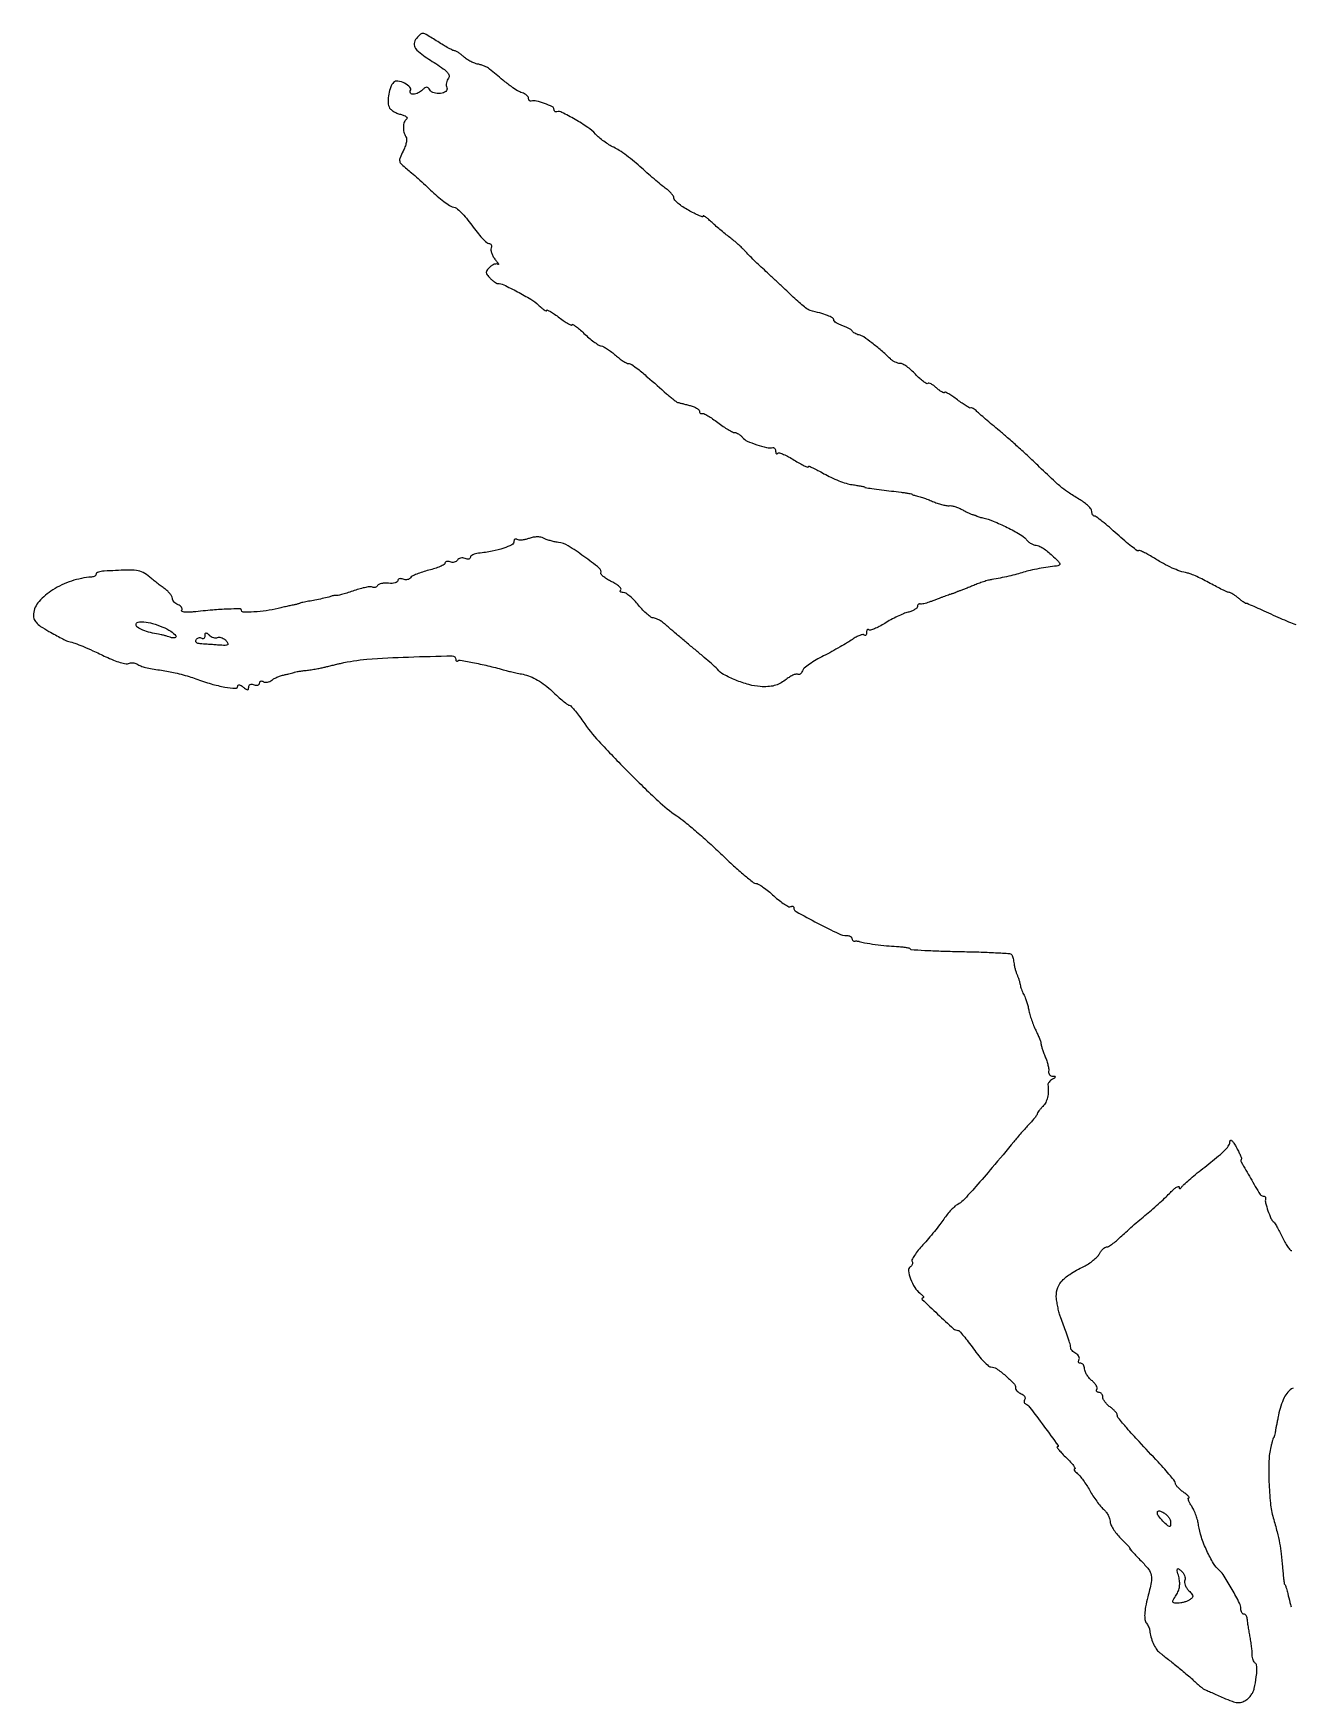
# Model space of a CAD drawing. Extents: x 1 to 693, y 1 to 652.
# Drawn here: x 0.8 to 346.7, y 192.7 to 651.8 of the extents above; entities that cross this region are included whole.
import ezdxf

# ---------------------------------------------------------------- set-up
doc = ezdxf.new("R2010")
doc.units = 0

msp = doc.modelspace()

# ---------------------------------------------------------------- linework, layer by layer
for points in [[(348.209056, 489.126018, -0.005606), (346.239219, 489.88125, -0.008112), (343.903991, 490.850856, -0.00593), (341.341975, 492, 0.0023), (338.827525, 493.149809, 0.003545), (336.641383, 494.11875, 0.001184), (334.746025, 494.93745, 0.101692), (334.441661, 495, -0.140561), (334.193895, 495.071057, -0.011647), (333.628464, 495.443029, -0.01484), (332.966641, 495.930507, -0.010893), (332.261431, 496.508184, 0.018832), (331.532675, 497.086065, 0.022119), (330.799585, 497.575372, 0.021723), (330.152516, 497.929606, 0.112499), (329.758432, 498.023287, -0.103807), (329.282507, 498.127817, -0.00607), (327.929071, 498.757097, -0.00898), (326.328781, 499.560584, -0.006478), (324.572173, 500.51165, 0.010176), (322.737493, 501.48751, 0.010799), (320.900324, 502.367928, 0.010458), (319.289016, 503.057508, 0.047817), (318.313741, 503.346315, -0.032439), (316.250539, 503.888981, -0.025636), (314.101161, 504.730849, -0.021397), (311.700838, 505.942174, -0.011676), (308.85986, 507.620136, 0.011971), (307.435887, 508.460042, 0.01889), (306.172192, 509.103856, 0.013545), (305.130266, 509.552174, 0.299677), (304.822038, 509.488705, -0.371851), (304.511525, 509.465877, -0.005474), (302.936661, 510.662048, -0.0118), (301.085078, 512.172023, -0.007144), (298.962179, 514.041509, 0.006334), (296.814736, 515.938794, 0.00943), (294.884202, 517.538965, 0.005066), (293.227788, 518.832792, 0.16334), (292.75, 518.995997, -0.166886), (292.463859, 519.095949, -0.094491), (292.220312, 519.376114, -0.075568), (292.055654, 519.792813, -0.056427), (292, 520.284392, 0.163382), (291.792147, 520.903509, 0.036353), (291.045312, 521.754199, 0.034085), (289.994187, 522.656759, 0.027196), (288.75, 523.484375, -0.011701), (285.848835, 525.28713, -0.026403), (283.76183, 526.815818, -0.017939), (281.415498, 528.877291, -0.003034), (277.102148, 533, 0.00523), (274.571341, 535.397765, 0.003618), (271.660567, 538.059375, 0.003649), (268.825939, 540.576695, 0.007477), (266.560632, 542.5, -0.002244), (264.604723, 544.125701, -0.002544), (262.743972, 545.702679, -0.002315), (261.17592, 547.057992, -0.014068), (260.38771, 547.785714, 0.024901), (259.854019, 548.257454, 0.036936), (259.339216, 548.609821, 0.041182), (258.905647, 548.816098, 0.249101), (258.666764, 548.785714, -0.285761), (258.379976, 548.769036, -0.011169), (257.422727, 549.318304, -0.016886), (256.279555, 550.06244, -0.010775), (255, 551, 0.012752), (253.730127, 551.92277, 0.021738), (252.618604, 552.61875, 0.017898), (251.726012, 553.08363, 0.402149), (251.473938, 553, -0.375067), (251.251958, 552.914565, -0.041816), (250.718773, 553.161578, -0.034731), (250.035268, 553.616119, -0.019821), (249.273836, 554.252182, 0.025103), (248.496287, 554.887891, 0.039102), (247.761986, 555.345208, 0.045762), (247.159661, 555.59096, 0.277115), (246.845946, 555.512613, -0.345177), (246.507797, 555.471615, -0.023943), (245.657292, 556.0435, -0.025957), (244.623475, 556.899782, -0.015793), (243.490006, 558.010431, 0.022163), (242.291898, 559.154879, 0.026254), (241.060524, 560.121814, 0.026531), (239.955054, 560.815099, 0.127455), (239.24148, 561, -0.071671), (238.61801, 561.089831, -0.037806), (237.885087, 561.367188, -0.03667), (237.163262, 561.771567, -0.046533), (236.567934, 562.25, 0.013866), (234.043163, 564.565675, 0.015607), (231.489177, 566.644903, 0.014135), (229.226635, 568.273193, 0.092432), (227.949314, 568.830179, -0.039159), (227.364352, 569.014427, -0.0346), (226.789449, 569.293973, -0.036232), (226.305921, 569.620665, -0.082317), (226.009464, 569.945397, 0.100033), (225.668066, 570.293935, 0.025511), (224.988717, 570.706094, 0.024962), (224.148691, 571.106092, 0.023002), (223.25, 571.432606, -0.031296), (222.388542, 571.761856, -0.042134), (221.660937, 572.170623, -0.048299), (221.150237, 572.594358, -0.197945), (221, 572.95898, 0.276102), (220.665635, 573.51833, 0.029183), (219.228438, 574.18598, 0.027128), (217.170021, 574.873366, 0.01339), (214.491589, 575.532439, -0.107636), (213.904176, 575.801086, -0.009179), (212.588905, 576.825557, -0.011811), (211.056224, 578.126305, -0.008875), (209.430435, 579.626058, 0.001415), (207.593186, 581.372326, 0.00086), (205.411149, 583.427491, 0.000861), (203.239528, 585.458787, 0.001521), (201.438846, 587.127101, -0.003873), (199.846448, 588.616426, -0.00419), (198.318862, 590.09203, -0.003954), (197.029932, 591.378336, -0.020179), (196.34877, 592.127101, 0.027998), (195.716824, 592.800322, 0.008789), (194.698888, 593.736254, 0.00875), (193.523858, 594.742911, 0.00958), (192.34877, 595.677167, -0.007064), (191.094163, 596.664384, -0.004634), (189.675889, 597.835129, -0.004661), (188.315657, 599.001147, -0.008932), (187.25, 599.966122, 0.013413), (186.386035, 600.734485, 0.027345), (185.660937, 601.280459, 0.039205), (185.147549, 601.569214, 0.547854), (185, 601.47497, -0.511865), (184.814926, 601.341553, -0.017158), (183.825, 601.709531, -0.019684), (182.534662, 602.300635, -0.010776), (181, 603.120156, -0.019381), (179.467999, 604.061102, -0.026668), (178.175, 605.029581, -0.025619), (177.22487, 605.910156, -0.19547), (177, 606.463382, 0.133305), (176.858654, 606.984123, 0.039294), (176.381482, 607.668832, 0.036393), (175.700243, 608.38567, 0.032107), (174.894408, 609.029241, -0.018516), (173.787445, 609.865092, -0.004619), (172.043039, 611.313673, -0.004714), (170.076976, 613.009306, -0.004722), (168.144408, 614.74071, 0.013568), (166.142333, 616.471529, 0.012009), (163.967542, 618.165356, 0.01215), (161.934865, 619.596325, 0.03559), (160.447225, 620.444038, -0.026768), (159.13615, 621.160827, -0.018063), (157.719206, 622.109479, -0.018226), (156.411935, 623.129381, -0.034158), (155.447225, 624.059737, 0.059331), (153.332044, 625.903841, 0.019322), (149.815098, 628.108184, 0.013485), (146.205936, 630.0531, 0.1847), (144.75, 630.202144, -0.1195), (144.464339, 630.194888, -0.133505), (144.220313, 630.321285, -0.120617), (144.057012, 630.566575, -0.087041), (144, 630.891592, 0.290165), (143.555895, 631.592423, 0.023111), (141.435101, 632.47647, 0.028688), (139.187258, 633.150611, 0.112809), (137.75, 633.164038, -0.126896), (137.464382, 633.174644, -0.127705), (137.220313, 633.322141, -0.111969), (137.056739, 633.588841, -0.08197), (137, 633.932612, 0.15473), (136.873816, 634.330607, 0.062609), (136.485938, 634.75617, 0.053878), (135.91954, 635.142821, 0.045263), (135.25, 635.426587, -0.058587), (133.950649, 636.018489, -0.02179), (132.27769, 637.13394, -0.013784), (129.942854, 638.943033, -0.003588), (126.292419, 641.980154, 0.05136), (125.68693, 642.393051, 0.026022), (124.852691, 642.789702, 0.025541), (123.940342, 643.113177, 0.034566), (123.086966, 643.304499, -0.053553), (122.186788, 643.542468, -0.027873), (121.125691, 644.017827, -0.027365), (120.079297, 644.633218, -0.037322), (119.215806, 645.304698, 0.016899), (118.447922, 645.953803, 0.020964), (117.689777, 646.502005, 0.019809), (117.027758, 646.902914, 0.1269), (116.651387, 647, -0.116851), (116.213557, 647.103738, -0.006971), (114.999951, 647.734375, -0.01017), (113.567373, 648.542322, -0.007311), (112, 649.5, 0.003438), (108.876193, 651.442062, 0.098762), (107.992211, 651.767205, 0.226274), (107.30053, 651.561189, 0.028151), (106.166612, 650.414902, 0.15577), (105.551656, 649.017742, 0.191713), (105.933127, 647.656634, 0.076687), (107.630301, 646.025245, 0.01222), (111.476172, 643.460659, -0.015646), (113.530473, 642.070344, -0.057737), (114.684075, 641.013597, -0.119669), (115.121232, 640.164878, -0.236824), (114.954508, 639.445185, 0.075119), (114.616375, 638.884619, 0.055743), (114.415191, 638.188754, 0.056021), (114.373345, 637.469891, 0.078316), (114.507364, 636.841407, -0.330517), (114.223555, 635.823928, -0.136493), (112.821616, 635.249224, -0.100157), (110.991805, 635.399451, -0.186017), (109.822452, 636.287279, 0.065514), (109.397373, 636.808214, 0.197139), (108.977339, 636.969321, 0.154805), (108.493445, 636.803462, 0.037021), (107.841641, 636.241641, -0.084706), (106.656993, 635.40235, -0.090514), (105.287965, 635.028107, -0.222941), (104.542519, 635.302245, -0.346234), (104.468991, 635.949827, 0.34259), (104.359828, 636.97055, 0.084475), (102.909876, 638.040192, 0.074702), (101.060758, 638.648687, 0.243176), (99.869231, 638.269231, 0.107947), (99.081509, 637.041185, 0.042962), (98.545911, 635.101433, 0.043007), (98.347284, 633.072235, 0.094788), (98.621076, 631.545077, 0.114265), (99.006272, 630.974664, 0.044571), (99.762133, 630.387773, 0.041149), (100.726939, 629.874539, 0.040204), (101.770203, 629.521539, -0.031437), (102.713116, 629.220789, -0.075757), (103.346024, 628.856023, -0.172331), (103.569004, 628.496722, -0.298874), (103.447845, 628.181292, 0.148569), (102.813514, 627.351354, 0.080429), (102.559568, 626.079711, 0.072346), (102.714519, 624.648534, 0.077053), (103.271124, 623.354078, -0.14666), (103.445739, 622.719813, -0.04323), (103.334833, 621.706385, -0.039332), (103.004373, 620.530807, -0.033507), (102.479382, 619.354078, 0.022446), (101.639787, 617.578719, 0.151828), (101.548189, 616.622559, 0.15225), (102.014906, 615.784306, 0.022609), (103.492947, 614.5, -0.010785), (104.764354, 613.446944, -0.003513), (106.596373, 611.839062, -0.0035), (108.60708, 610.023805, -0.003938), (110.514065, 608.25, 0.014376), (112.338773, 606.622432, 0.0188), (114.101822, 605.248438, 0.016594), (115.626047, 604.225172, 0.140423), (116.412001, 604, -0.177024), (117.153736, 603.728895, -0.021331), (118.456217, 602.53125, -0.023257), (119.926551, 600.914956, -0.017165), (121.404532, 599, 0.01333), (122.859575, 597.084577, 0.018938), (124.2602, 595.46875, 0.015255), (125.484059, 594.23791, 0.191733), (126.08167, 594, -0.129111), (126.458634, 593.901009, -0.148318), (126.714926, 593.632812, -0.125257), (126.80512, 593.227568, -0.079504), (126.713821, 592.75, 0.125374), (126.652741, 592.12951, 0.04764), (126.8666, 591.279688, 0.043381), (127.28774, 590.357639, 0.040592), (127.869831, 589.5, -0.00783), (128.437935, 588.770682, -0.030453), (128.753933, 588.293824, -0.39678), (128.73109, 588.196751, -0.328617), (128.620296, 588.202381, 0.169561), (128.18327, 588.361831, 0.082123), (127.58742, 588.271801, 0.066704), (126.928717, 587.956003, 0.051329), (126.309524, 587.452381, 0.034363), (125.562503, 586.594961, 0.167574), (125.36534, 585.991803, 0.1621), (125.578811, 585.383557, 0.031626), (126.357143, 584.5, 0.019214), (126.977353, 583.925709, 0.023548), (127.600491, 583.440625, 0.022975), (128.151273, 583.088806, 0.131371), (128.483435, 583, -0.11106), (130.187232, 582.616825, -0.011081), (133.947095, 580.732467, -0.014253), (137.62712, 578.648553, -0.052754), (139.75, 577.03751, 0.014612), (140.614075, 576.271428, 0.030319), (141.339063, 575.736677, 0.047549), (141.843393, 575.4742, 0.531989), (142, 575.579734, -0.547656), (142.183563, 575.697059, -0.022089), (143.028125, 575.260006, -0.021298), (144.156749, 574.545634, -0.011179), (145.5, 573.567798, 0.012707), (146.8434, 572.596121, 0.024625), (147.971875, 571.901855, 0.029108), (148.797546, 571.509002, 0.532327), (149, 571.645276, -0.57759), (149.188852, 571.754219, -0.026914), (149.954688, 571.254511, -0.022289), (151.002287, 570.413377, -0.011232), (152.25, 569.265954, 0.015808), (153.601585, 568.045645, 0.01786), (154.975095, 566.964011, 0.017341), (156.199138, 566.132557, 0.086921), (156.963089, 565.819787, -0.069685), (157.692468, 565.549957, -0.019686), (158.738611, 564.933, -0.019434), (159.878126, 564.134747, -0.019402), (160.95287, 563.25, 0.017901), (161.994309, 562.387414, 0.021543), (163.034099, 561.656245, 0.020823), (163.948053, 561.123021, 0.118219), (164.489782, 560.984027, -0.14607), (165.398173, 560.697147, -0.018814), (167.060792, 559.475689, -0.011284), (169.72652, 557.258484, -0.001664), (175, 552.636141, 0.006417), (175.994044, 551.781409, 0.008768), (176.9125, 551.038967, 0.00614), (177.696028, 550.443323, 0.094605), (178, 550.296835, 0.002833), (178.323421, 550.21261, 0.000237), (179.160938, 549.999987, 0.000316), (180.160298, 549.747453, 0.000244), (181.25, 549.47339, -0.028655), (182.303142, 549.143919, -0.040394), (183.192187, 548.724027, -0.04618), (183.820457, 548.280904, -0.219482), (184, 547.891592, 0.088023), (184.05706, 547.569987, 0.128014), (184.220313, 547.334322, 0.141169), (184.464363, 547.222442, 0.117265), (184.75, 547.246524, -0.197015), (185.215506, 547.213195, -0.015415), (186.33554, 546.61384, -0.019163), (187.662846, 545.780767, -0.013415), (189.094391, 544.746524, 0.012794), (190.546375, 543.694769, 0.016417), (191.936421, 542.806791, 0.014315), (193.128334, 542.144757, 0.120169), (193.721946, 542, -0.100439), (194.199178, 541.903158, -0.041068), (194.787924, 541.594776, -0.038499), (195.385584, 541.148351, -0.039912), (195.899982, 540.620515, 0.11598), (197.17241, 539.658931, 0.024405), (199.792047, 538.650648, 0.025209), (202.516006, 537.902018, 0.098901), (204.25, 537.866219, -0.161343), (204.535432, 537.825002, -0.120431), (204.779687, 537.617994, -0.093702), (204.944227, 537.269562, -0.063668), (205, 536.833333, 0.052175), (205.042474, 536.427404, 0.15685), (205.179146, 536.188521, 0.258957), (205.378564, 536.141161, 0.12865), (205.60986, 536.276526, -0.276182), (206.050986, 536.387507, -0.024206), (207.183302, 535.985867, -0.026315), (208.574943, 535.327507, -0.017151), (210.10986, 534.430649, 0.010505), (211.602493, 533.53168, 0.019391), (212.857271, 532.874756, 0.01724), (213.817833, 532.458354, 0.528698), (214, 532.582477, -0.523895), (214.187633, 532.712403, -0.01469), (215.26105, 532.272547, -0.018048), (216.645898, 531.596103, -0.009906), (218.292935, 530.674216, 0.022653), (220.18969, 529.675161, 0.017446), (222.340334, 528.754185, 0.017755), (224.414626, 528.033918, 0.039668), (226.042935, 527.670806, -0.004718), (227.368428, 527.471087, -0.007772), (228.484487, 527.274299, -0.002431), (229.433574, 527.086909, -0.356834), (229.5, 527.005683, 0.371095), (229.613161, 526.874211, 0.001952), (231.422903, 526.608976, 0.004216), (234.156896, 526.242672, 0.000677), (239.5, 525.579943, -0.005616), (240.650233, 525.425723, -0.00924), (241.61875, 525.266449, -0.003411), (242.432722, 525.111345, -0.358154), (242.5, 525.029469, 0.309026), (242.558061, 524.944498, 0.011544), (242.940625, 524.805353, 0.017335), (243.425025, 524.660227, 0.010892), (244, 524.522784, -0.02426), (244.774496, 524.315619, -0.007138), (245.940625, 523.923797, -0.007149), (247.241409, 523.444952, -0.007628), (248.5, 522.938927, 0.018473), (249.739406, 522.471574, 0.01976), (250.982614, 522.108511, 0.019763), (252.070118, 521.882285, 0.081913), (252.738686, 521.88087, -0.086019), (253.367634, 521.87441, -0.027675), (254.277769, 521.654363, -0.026676), (255.281993, 521.292456, -0.026931), (256.238686, 520.826674, 0.007863), (257.159437, 520.334125, 0.008968), (258.056052, 519.892635, 0.008263), (258.828448, 519.544842, 0.048994), (259.25, 519.410435, -0.016907), (259.555464, 519.334209, -0.017231), (259.853125, 519.237934, -0.017272), (260.105329, 519.136668, -0.065608), (260.25, 519.048489, 0.087899), (260.422981, 518.953298, 0.009115), (260.867188, 518.811255, 0.011106), (261.407299, 518.662327, 0.008668), (262, 518.523859, -0.045029), (264.859414, 517.632543, -0.016927), (268.682803, 515.897461, -0.014602), (272.285783, 513.979986, -0.090194), (273.886608, 512.636629, 0.046096), (274.512135, 512.010416, 0.040852), (275.266482, 511.48076, 0.043078), (276.030319, 511.117048, 0.089814), (276.676678, 511, -0.115816), (277.417196, 510.826141, -0.025487), (278.563463, 510.181696, -0.025215), (279.842967, 509.280644, -0.02191), (281.089176, 508.214286, -0.009632), (282.667002, 506.681684, -0.099124), (283.164734, 505.92705, -0.375728), (283.015797, 505.496934, -0.107552), (282.284942, 505.267365, 0.013901), (279.999383, 504.996709, 0.010002), (277.464893, 504.57292, 0.010127), (275.055252, 504.069559, 0.020289), (273.179437, 503.556951, -0.012588), (271.317332, 503.017143, -0.007892), (269.114865, 502.475364, -0.00762), (266.777742, 501.976801, -0.008389), (264.5, 501.56666, 0.027036), (263.525021, 501.353301, 0.010611), (262.20625, 500.958732, 0.010466), (260.795142, 500.470863, 0.012845), (259.5, 499.95433, -0.002907), (258.296383, 499.446348, -0.003518), (257.160938, 498.984235, -0.002989), (256.200543, 498.60786, -0.024006), (255.75, 498.458794, 0.011508), (255.426271, 498.36059, 0.008556), (255.073438, 498.237896, 0.008658), (254.744432, 498.110633, 0.019314), (254.5, 498, -0.019007), (254.255574, 497.889189, -0.008512), (253.926562, 497.761349, -0.008412), (253.573729, 497.637823, -0.01131), (253.25, 497.538633, 0.012349), (252.849301, 497.414949, 0.003146), (252.20625, 497.194414, 0.003205), (251.475, 496.933203, 0.003242), (250.75, 496.663633, -0.000192), (249.953343, 496.361876, -0.000113), (249, 496.001432, -0.000113), (248.046647, 495.641476, -0.000192), (247.25, 495.341241, -0.019881), (246.524995, 495.100766, -0.020782), (245.79375, 494.922629, -0.020991), (245.152118, 494.822095, -0.080685), (244.75, 494.841241, 0.120803), (244.464286, 494.83214, 0.126046), (244.220313, 494.69146, 0.113845), (244.056963, 494.436757, 0.086098), (244, 494.108408, -0.212237), (243.828002, 493.721457, -0.049209), (243.241219, 493.288279, -0.042437), (242.406034, 492.881991, -0.030518), (241.416914, 492.568503, 0.036261), (240.163295, 492.155298, 0.013661), (238.474287, 491.404666, 0.013449), (236.673738, 490.484558, 0.015947), (235.026774, 489.516902, -0.017526), (233.523712, 488.64017, -0.026831), (232.158895, 487.998726, -0.025002), (231.048913, 487.611438, -0.274367), (230.60986, 487.723474, 0.161978), (230.379554, 487.838795, 0.258932), (230.179146, 487.76252, 0.131299), (230.042054, 487.470778, 0.044575), (230, 487, -0.046876), (229.955961, 486.531296, -0.139327), (229.812846, 486.245488, -0.260333), (229.603809, 486.176139, -0.150206), (229.362878, 486.303788, 0.245959), (228.95006, 486.432871, 0.043976), (228.145378, 486.212607, 0.038643), (227.160169, 485.757991, 0.026139), (226.112878, 485.098703, -0.017893), (224.752, 484.210354, -0.006059), (222.711543, 483.013653, -0.006017), (220.422604, 481.744494, -0.006878), (218.203014, 480.587592, 0.016271), (216.133956, 479.459235, 0.020424), (214.298165, 478.275684, 0.019039), (212.864144, 477.181997, 0.129404), (212.348229, 476.465088, -0.056679), (212.077365, 475.944355, -0.087291), (211.725841, 475.579668, -0.118012), (211.35281, 475.42428, -0.180248), (211.012752, 475.492119, 0.214803), (210.551133, 475.552656, 0.035696), (209.693286, 475.2257, 0.033692), (208.674004, 474.665074, 0.024079), (207.613009, 473.910233, -0.047145), (206.15215, 472.969127, -0.055917), (204.620303, 472.381387, -0.050468), (202.870873, 472.110203, -0.029412), (200.745472, 472.122676, -0.052358), (197.662526, 472.64965, -0.027888), (193.997007, 473.903863, -0.026303), (190.681598, 475.456733, -0.107714), (189, 476.888214, 0.049455), (188.603376, 477.314133, 0.0017), (186.889031, 478.813992, 0.003173), (184.844904, 480.567499, 0.002208), (182.515852, 482.522305, -0.001106), (180.081502, 484.556353, -0.00119), (177.715438, 486.551865, -0.001123), (175.692347, 488.274198, -0.005689), (174.57729, 489.25, 0.02902), (173.735819, 489.919746, 0.029214), (172.824274, 490.485937, 0.030544), (171.974482, 490.882204, 0.094093), (171.35407, 491, -0.153361), (170.696062, 491.206686, -0.02565), (169.63764, 492.028116, -0.026038), (168.454837, 493.159866, -0.020485), (167.292632, 494.499971, 0.02282), (166.119563, 495.839911, 0.028113), (164.90419, 496.971833, 0.028554), (163.803973, 497.785123, 0.145883), (163.083333, 497.999971, -0.049268), (162.587629, 498.048944, -0.147411), (162.290249, 498.207428, -0.260381), (162.223982, 498.438759, -0.139631), (162.372832, 498.706166, 0.350059), (162.415723, 499.087711, 0.06781), (161.938032, 499.658397, 0.046225), (161.069287, 500.313454, 0.025374), (159.901025, 500.956166, -0.02216), (158.698072, 501.607933, -0.033045), (157.715467, 502.290183, -0.03483), (157.033914, 502.915768, -0.254186), (156.923513, 503.329563, 0.290677), (156.448972, 504.721055, 0.013032), (152.228082, 507.931857, 0.019086), (147.860735, 510.831306, 0.10407), (145.201175, 511.773644, -0.020694), (144.097559, 511.968213, -0.016561), (142.927504, 512.265744, -0.016868), (141.86214, 512.61391, -0.040174), (141.105543, 512.960811, 0.089361), (140.359411, 513.218012, 0.042811), (139.344916, 513.287244, 0.040618), (138.242733, 513.17819, 0.045909), (137.21871, 512.893054, -0.030675), (136.237848, 512.587497, -0.034443), (135.264115, 512.418542, -0.036822), (134.428298, 512.394019, -0.128016), (133.916084, 512.551863, 0.084964), (133.566154, 512.693277, 0.163772), (133.2691, 512.66043, 0.180538), (133.071393, 512.460088, 0.105779), (133, 512.126405, -0.277031), (132.410161, 511.143536, -0.040076), (130.17479, 510.172844, -0.035423), (127.036166, 509.342113, -0.021766), (123.25, 508.791539, 0.037081), (122.388513, 508.639213, 0.052933), (121.660938, 508.369578, 0.066411), (121.160593, 508.032175, 0.214416), (121, 507.674903, -0.198269), (120.87983, 507.383769, -0.143377), (120.568782, 507.212605, -0.094397), (120.094308, 507.198362, -0.052092), (119.532025, 507.349337, 0.071476), (118.923505, 507.487779, 0.0744), (118.309272, 507.446232, 0.081667), (117.783661, 507.236882, 0.119365), (117.430874, 506.888152, -0.114215), (117.08325, 506.537469, -0.081877), (116.572782, 506.322281, -0.075783), (115.980959, 506.272284, -0.074993), (115.398849, 506.400442, 0.052287), (114.863052, 506.544082, 0.094695), (114.410912, 506.52989, 0.143603), (114.114501, 506.365853, 0.197531), (114, 506.08733, -0.271407), (113.771177, 505.696832, -0.023386), (112.695561, 505.158627, -0.025761), (111.260999, 504.609347, -0.016873), (109.559356, 504.119263, 0.015806), (107.815646, 503.621089, 0.02031), (106.249432, 503.048476, 0.018579), (105.002406, 502.479164, 0.13883), (104.527331, 502.044222, -0.126917), (104.190672, 501.721194, -0.081033), (103.67845, 501.533903, -0.072276), (103.073361, 501.506941, -0.066758), (102.467975, 501.650663, 0.057357), (101.90594, 501.795264, 0.102143), (101.431218, 501.76372, 0.148313), (101.119719, 501.566508, 0.17988), (101, 501.244502, -0.248517), (100.814383, 500.894118, -0.081347), (100.266889, 500.640285, -0.058661), (99.460356, 500.51459, -0.036704), (98.504303, 500.548985, 0.036418), (97.506932, 500.585435, 0.043433), (96.573281, 500.469931, 0.048804), (95.827606, 500.233184, 0.154273), (95.435205, 499.89516, -0.087616), (95.153709, 499.57957, -0.094507), (94.788066, 499.389584, -0.100105), (94.395881, 499.353718, -0.111769), (94.037381, 499.476897, 0.168453), (93.494139, 499.598264, 0.019077), (92.229864, 499.404447, 0.021392), (90.69952, 499.041205, 0.015842), (89.041831, 498.514759, -0.006691), (87.394166, 497.958106, -0.00914), (85.89465, 497.503855, -0.006442), (84.634621, 497.164634, -0.09794), (84.185351, 497.139971, 0.032088), (83.886347, 497.162818, 0.023666), (83.554447, 497.151125, 0.024092), (83.240531, 497.109857, 0.04825), (83, 497.04191, -0.032649), (82.094139, 496.755265, -0.004928), (80.241232, 496.318813, -0.005953), (78.233651, 495.891814, -0.00938), (76.5, 495.578303, 0.007204), (75.697616, 495.436804, 0.008424), (74.940625, 495.278771, 0.007579), (74.306326, 495.125015, 0.049883), (74, 495.012273, -0.034866), (73.740144, 494.907688, -0.012139), (73.353125, 494.792762, -0.011989), (72.919526, 494.686468, -0.013687), (72.5, 494.606197, 0.01315), (71.918846, 494.495648, 0.002147), (70.799476, 494.247016, 0.002363), (69.484439, 493.942452, 0.002081), (68.115236, 493.612492, -0.024563), (64.846926, 492.97877, -0.022897), (61.454585, 492.649976, -0.015332), (58.502138, 492.590404, -0.411145), (58, 493.097836, 0.415498), (57.60376, 493.492344, 0.007444), (54.30946, 493.428855, 0.012995), (50.098851, 493.175297, 0.0064), (44.760786, 492.645442, -0.020785), (43.363635, 492.547239, -0.04414), (42.282291, 492.611779, -0.08238), (41.659267, 492.812882, -0.436938), (41.574168, 493.120007, 0.16856), (41.6607, 493.507705, 0.120687), (41.505196, 493.927706, 0.0918), (41.120447, 494.318271, 0.060926), (40.563382, 494.614052, -0.06049), (39.965579, 494.930797, -0.060032), (39.459243, 495.382098, -0.065634), (39.115591, 495.893357, -0.115693), (39, 496.38623, 0.127208), (38.85739, 496.937698, 0.040956), (38.385102, 497.646168, 0.037802), (37.707783, 498.37994, 0.034348), (36.906729, 499.029241, -0.007542), (35.956528, 499.718504, -0.004248), (34.823308, 500.582027, -0.004238), (33.694118, 501.473171, -0.006921), (32.753719, 502.25, 0.054542), (30.931637, 503.484016, 0.089507), (29.161236, 504.046798, 0.041864), (26.501909, 504.168056, 0.004357), (20.25, 503.875091, 0.02969), (19.388077, 503.775617, 0.04515), (18.660937, 503.578673, 0.055698), (18.152467, 503.322927, 0.25361), (18, 503.041667, -0.165687), (17.905446, 502.764161, -0.086304), (17.632812, 502.514305, -0.070122), (17.228149, 502.328896, -0.054039), (16.75, 502.241073, 0.062184), (11.236538, 501.135584, 0.060625), (6.112889, 498.703444, 0.067875), (2.310997, 495.502201, 0.155088), (0.773159, 492.128499, 0.105149), (0.884545, 490.888129, 0.105526), (1.491055, 489.802206, 0.065424), (2.755643, 488.69196, 0.018297), (4.999592, 487.306134, 0.00533), (6.795857, 486.310793, 0.006827), (8.471299, 485.434947, 0.005389), (9.889451, 484.737167, 0.056648), (10.499592, 484.525925, -0.030464), (12.163594, 484.045568, -0.012328), (14.369243, 483.198696, -0.009775), (17.157259, 481.984273, -0.004662), (20.696432, 480.319502, 0.016848), (22.76362, 479.407969, 0.023366), (24.675898, 478.742501, 0.021125), (26.258418, 478.345284, 0.191608), (26.946432, 478.466893, -0.092837), (27.442016, 478.658218, -0.059961), (28.057702, 478.697373, -0.057642), (28.693565, 478.587289, -0.068058), (29.25, 478.337137, 0.044342), (30.330537, 477.788573, 0.036663), (31.561479, 477.397183, 0.017822), (33.473707, 477.011708, 0.00249), (37.459138, 476.375505, -0.016745), (39.266644, 476.033875, -0.009352), (41.442283, 475.503783, -0.009321), (43.62452, 474.884917, -0.014934), (45.459138, 474.267063, 0.018071), (49.688851, 472.872076, 0.0275), (53.456977, 471.999929, 0.026807), (56.356266, 471.653682, 0.43346), (57, 472.256719, -0.241043), (57.133644, 472.517833, -0.201194), (57.440625, 472.588928, -0.093489), (57.923593, 472.409374, -0.037605), (58.5, 472, 0.017761), (59.280073, 471.398065, 0.154048), (59.691839, 471.263438, 0.338971), (59.924699, 471.43802, 0.068567), (60, 471.984544, -0.137709), (60.119118, 472.408843, -0.154295), (60.437972, 472.68694, -0.122785), (60.923185, 472.768587, -0.072318), (61.5, 472.638374, 0.059765), (62.074174, 472.493584, 0.105471), (62.559375, 472.53372, 0.149855), (62.877971, 472.747127, 0.172457), (63, 473.090402, -0.120414), (63.082984, 473.429986, -0.187186), (63.306618, 473.626667, -0.152246), (63.644597, 473.643275, -0.075267), (64.043805, 473.472927, 0.11424), (64.538601, 473.305611, 0.069485), (65.158367, 473.330513, 0.063859), (65.803202, 473.534551, 0.064773), (66.372289, 473.894009, -0.053001), (67.035219, 474.334832, -0.023408), (67.990914, 474.777898, -0.022853), (69.057186, 475.157005, -0.02849), (70.078484, 475.405789, 0.007009), (71.006849, 475.590111, 0.011407), (71.78868, 475.775505, 0.005186), (72.433987, 475.951331, 0.335393), (72.5, 476.038672, -0.362428), (72.569041, 476.12141, -0.003621), (73.38125, 476.263125, -0.009534), (74.349759, 476.405971, -0.005787), (75.5, 476.539761, 0.009239), (76.812945, 476.701669, 0.00655), (78.279688, 476.929763, 0.006614), (79.67515, 477.184564, 0.013908), (80.75, 477.426778, -0.001939), (81.774307, 477.683511, -0.001143), (83, 477.982704, -0.001143), (84.22577, 478.275985, -0.001957), (85.25, 478.514341, -0.03702), (92.549146, 479.622941, -0.010652), (103.96117, 480.256049, -0.003525), (115.996213, 480.581901, -0.420089), (117, 479.598011, 0.057873), (117.037216, 479.27755, 0.173902), (117.155309, 479.095558, 0.252922), (117.327654, 479.068559, 0.111796), (117.52871, 479.195377, -0.246004), (118.20554, 479.406949, -0.004267), (122.114869, 478.663236, -0.010784), (126.345364, 477.725669, -0.011027), (130.5, 476.612809, 0.014335), (131.105789, 476.45483, 0.001964), (132.379522, 476.166648, 0.002256), (133.891576, 475.837937, 0.001905), (135.494117, 475.503497, -0.047583), (137.440368, 474.907794, -0.033609), (139.491328, 473.893414, -0.031333), (141.543384, 472.521985, -0.027868), (143.494117, 470.853692, 0.008021), (145.079917, 469.384658, 0.011641), (146.529473, 468.144081, 0.00736), (147.770579, 467.161074, 0.161327), (148.201959, 467.010779, -0.206619), (148.600848, 466.831278, -0.009788), (149.592668, 465.702402, -0.014729), (150.73224, 464.269398, -0.009933), (151.950556, 462.571865, 0.036132), (156.330975, 457.097806, 0.008758), (164.357844, 448.730247, 0.008499), (172.641735, 440.670861, 0.040543), (177.797825, 436.555437, -0.023134), (179.984786, 434.931086, -0.006596), (183.224884, 432.21143, -0.006627), (186.805188, 429.041115, -0.006982), (190.237675, 425.830856, 0.006778), (193.443507, 422.830133, 0.01009), (196.335915, 420.300314, 0.005567), (198.819287, 418.261889, 0.170674), (199.564158, 418, -0.136472), (200.229072, 417.815072, -0.016623), (201.511306, 416.982707, -0.018718), (202.99501, 415.863071, -0.014421), (204.529466, 414.536876, 0.017467), (206.03947, 413.247793, 0.026352), (207.447864, 412.244424, 0.024331), (208.626001, 411.573507, 0.261367), (209.155158, 411.595893, -0.077851), (209.478167, 411.731769, -0.155579), (209.751828, 411.713713, -0.185585), (209.933212, 411.547572, -0.116077), (210, 411.263762, 0.27436), (210.608294, 410.238639, 0.004792), (216.537875, 407.074889, 0.008093), (222.314374, 404.181496, 0.112515), (224.573243, 403.666667, -0.05647), (225.118984, 403.604833, -0.075892), (225.58089, 403.421875, -0.095073), (225.890571, 403.151246, -0.167289), (226, 402.833333, 0.091814), (226.057225, 402.524323, 0.111235), (226.220313, 402.279578, 0.117903), (226.464102, 402.137807, 0.112625), (226.75, 402.118421, -0.029649), (227.073798, 402.150033, -0.02328), (227.426562, 402.14703, -0.023818), (227.755272, 402.113156, -0.052082), (228, 402.049521, 0.047966), (229.463494, 401.656127, 0.007806), (232.374292, 401.212847, 0.009211), (235.529516, 400.841695, 0.014531), (238.248726, 400.652101, -0.012497), (239.686052, 400.557757, -0.020396), (240.897039, 400.397805, -0.015453), (241.838032, 400.204101, -0.345769), (242.00009, 400, 0.395291), (242.195989, 399.793126, 0.001307), (246.014929, 399.574644, 0.005706), (250.425445, 399.384332, 0.003428), (255.663923, 399.254107, -0.00339), (260.936906, 399.123425, -0.005343), (265.460368, 398.93222, -0.001634), (269.364869, 398.712564, -0.183502), (269.829714, 398.503619, -0.096377), (270.037217, 398.195868, -0.025141), (270.243073, 397.633329, -0.024595), (270.41693, 396.956275, -0.022939), (270.528311, 396.249512, 0.023637), (270.654083, 395.458608, 0.013738), (270.875609, 394.522796, 0.013715), (271.149758, 393.595127, 0.022449), (271.438178, 392.828091, -0.01556), (271.727036, 392.090876, -0.011421), (272.002832, 391.257178, -0.011564), (272.227769, 390.455382, -0.025032), (272.355143, 389.828091, 0.034539), (272.488906, 389.228024, 0.01922), (272.729551, 388.518093, 0.019095), (273.029615, 387.815115, 0.029187), (273.347332, 387.233504, -0.046241), (273.685063, 386.561859, -0.015912), (274.049863, 385.536074, -0.015657), (274.382504, 384.372933, -0.017503), (274.62803, 383.233504, 0.025023), (274.918363, 381.978089, 0.013172), (275.397161, 380.450023, 0.013073), (275.971074, 378.907218, 0.019612), (276.558818, 377.596362, -0.009835), (277.110657, 376.427347, -0.01214), (277.576653, 375.316172, -0.010573), (277.923272, 374.371507, -0.08282), (278, 373.911462, 0.068594), (278.063176, 373.453118, 0.00954), (278.340858, 372.53276, 0.010771), (278.71608, 371.450194, 0.008947), (279.160369, 370.3151, -0.019643), (279.589502, 369.145635, -0.020352), (279.919894, 367.959748, -0.020558), (280.120896, 366.914053, -0.077838), (280.116532, 366.25, 0.104057), (280.13826, 365.772099, 0.115037), (280.352376, 365.362689, 0.113518), (280.728256, 365.08644, 0.099297), (281.206163, 364.984687, -0.023501), (281.842609, 364.947203, -0.397437), (281.967763, 364.80112, -0.230823), (281.845969, 364.579181, -0.012559), (281.16459, 364.122884, 0.034398), (280.659762, 363.751916, 0.042153), (280.246546, 363.33758, 0.047336), (279.972531, 362.941478, 0.162309), (279.91459, 362.638197, -0.037281), (280.02409, 360.76893, -0.053976), (279.819898, 359.12884, -0.061674), (279.307579, 357.746418, -0.076977), (278.5, 356.642857, 0.0162), (277.925609, 356.029989, 0.020824), (277.440625, 355.428977, 0.019168), (277.082967, 354.905054, 0.14109), (277, 354.616883, -0.156433), (276.899936, 354.30488, -0.010811), (276.339063, 353.555211, -0.014558), (275.611915, 352.679648, -0.010393), (274.75, 351.741281, 0.006018), (273.743473, 350.664536, 0.003614), (272.573324, 349.363394, 0.003618), (271.427966, 348.052162, 0.006299), (270.499615, 346.945826, -0.003217), (264.599951, 339.826399, -0.007524), (260.073962, 334.597473, -0.006329), (256.584697, 330.785044, -0.091441), (255.114874, 329.702995, 0.068472), (254.335928, 329.18263, 0.020476), (253.304861, 328.189562, 0.020114), (252.226349, 326.967296, 0.020514), (251.256975, 325.67008, -0.013673), (250.159377, 324.158592, -0.006392), (248.660339, 322.259477, -0.006328), (247.036477, 320.306502, -0.008817), (245.530992, 318.60356, 0.016678), (244.223141, 317.076454, 0.025295), (243.201364, 315.658088, 0.02273), (242.509175, 314.471949, 0.26505), (242.527457, 313.955574, -0.118912), (242.644928, 313.597332, -0.10065), (242.596914, 313.200729, -0.092299), (242.389885, 312.826386, -0.082176), (242.054522, 312.533697, 0.295007), (241.539784, 311.45013, 0.055685), (242.089546, 309.218244, 0.053059), (243.251317, 306.866192, 0.089367), (244.736157, 305.25, -0.023992), (245.310707, 304.768567, -0.06877), (245.640668, 304.367187, -0.217839), (245.670654, 304.122117, -0.326838), (245.503794, 304, 0.675321), (245.323762, 303.552969, 0.004283), (249.573824, 299.536516, 0.004274), (253.968989, 295.523085, 0.171808), (255.156195, 295.033427, -0.200697), (255.540636, 294.849127, -0.006655), (256.674824, 293.541069, -0.011723), (257.980439, 291.918482, -0.007785), (259.404532, 290, 0.015348), (260.871678, 288.084741, 0.021262), (262.309158, 286.468391, 0.018494), (263.573552, 285.256008, 0.183634), (264.248337, 284.998779, -0.152554), (265.760055, 284.524931, -0.024911), (268.222137, 282.628518, -0.02323), (270.48429, 280.51011, -0.195368), (271, 279.24064, 0.128724), (271.114408, 278.803611, 0.063462), (271.459243, 278.339331, 0.056635), (271.965448, 277.919786, 0.053176), (272.563382, 277.614052, -0.06297), (273.119007, 277.316129, -0.093843), (273.500197, 276.919618, -0.121658), (273.650225, 276.490639, -0.163403), (273.557151, 276.092473, 0.075617), (273.396426, 275.715089, 0.100097), (273.377005, 275.343029, 0.117232), (273.500234, 275.0352, 0.135613), (273.743769, 274.83541, -0.126449), (274.882293, 273.93522, -0.003341), (278.776015, 268.743902, -0.002182), (282.69806, 263.392708, -0.612733), (282.497917, 263, 0.613937), (282.42407, 262.854473, 0.015883), (282.999068, 262.11875, 0.016725), (283.862233, 261.151498, 0.00868), (285, 260, -0.012525), (286.122935, 258.845897, -0.025236), (286.93701, 257.871908, -0.033782), (287.396278, 257.168159, -0.559668), (287.284478, 256.968197, 0.340504), (287.132505, 256.840995, 0.186241), (287.171065, 256.587139, 0.066978), (287.476577, 256.187557, 0.025294), (288, 255.71564, -0.049592), (288.705841, 255.014265, -0.015256), (289.625996, 253.826109, -0.015099), (290.580314, 252.425947, -0.016013), (291.428921, 250.997443, 0.017561), (292.300934, 249.539835, 0.0146), (293.326164, 248.052293, 0.014851), (294.346083, 246.744485, 0.038156), (295.178921, 245.882705, -0.046356), (295.875762, 245.137616, -0.03964), (296.465058, 244.238287, -0.041491), (296.869559, 243.327343, -0.083935), (297, 242.555782, 0.110927), (297.191197, 241.70457, 0.030254), (297.858654, 240.489703, 0.029037), (298.8043, 239.167714, 0.026608), (299.923077, 237.923077, -0.00519), (301.021525, 236.801587, -0.009418), (301.892596, 235.858654, -0.005024), (302.56388, 235.088511, -0.640147), (302.523077, 235, 0.644871), (302.482613, 234.910659, 0.003703), (303.284255, 234.010649, 0.008081), (304.298975, 232.924091, 0.004503), (305.568003, 231.631997, -0.028333), (307.601455, 229.354034, -0.122552), (308.348722, 227.716918, -0.096422), (308.332899, 225.721562, -0.014031), (307.410358, 221.75, 0.015293), (306.791132, 219.053366, 0.036433), (306.540469, 217.013998, 0.050649), (306.618718, 215.503255, 0.127819), (307.051451, 214.5, -0.035883), (307.356648, 214.043926, -0.026356), (307.629742, 213.5, -0.026844), (307.834237, 212.954948, -0.052189), (307.926922, 212.5, 0.043738), (308.24845, 210.773424, 0.035689), (308.880613, 209.00257, 0.036969), (309.694364, 207.470063, 0.085389), (310.563246, 206.503838, 0.000327), (311.254756, 205.958938, 0.00008), (312.396831, 205.060503, 0.000082), (313.706703, 204.030751, 0.000081), (315.018725, 203, -0.005803), (316.394624, 201.893371, -0.004237), (317.898177, 200.633523, -0.004281), (319.303038, 199.415035, -0.00942), (320.350995, 198.454545, 0.010084), (321.227424, 197.653406, 0.012147), (322.083686, 196.937894, 0.010857), (322.828202, 196.371814, 0.076387), (323.231765, 196.163817, -0.019613), (323.706623, 195.983651, -0.001406), (325.002369, 195.428678, -0.001974), (326.543614, 194.756191, -0.00149), (328.231765, 194.005642, 0.015376), (330.574539, 193.041034, 0.064088), (332.05737, 192.690969, 0.099949), (333.228002, 192.802991, 0.07279), (334.414212, 193.361381, 0.052706), (335.173998, 193.989226, 0.038991), (335.874234, 194.825762, 0.039769), (336.416569, 195.731541, 0.068117), (336.696456, 196.565011, 0.007668), (337.250325, 199.74173, 0.031011), (337.437297, 201.698149, 0.053406), (337.346556, 202.931633, 0.212379), (336.928789, 203.544011, -0.12111), (336.622008, 203.856503, -0.048736), (336.366638, 204.402144, -0.044481), (336.194817, 205.071039, -0.04259), (336.14063, 205.76969, 0.024817), (336.103018, 206.666842, 0.007548), (335.958214, 208.019846, 0.007538), (335.749921, 209.533093, 0.008156), (335.500874, 211, -0.003541), (335.244198, 212.431643, -0.003755), (335.01301, 213.839063, -0.003582), (334.831737, 215.053782, -0.017168), (334.757209, 215.75, 0.063922), (334.660349, 216.227881, 0.077364), (334.448472, 216.632812, 0.091061), (334.158285, 216.904609, 0.143744), (333.833333, 217, -0.176823), (333.515316, 217.116095, -0.092565), (333.244792, 217.446462, -0.072695), (333.061653, 217.938381, -0.052865), (333, 218.519872, 0.119588), (332.628009, 220.052927, 0.009155), (330.596961, 223.820727, 0.011089), (328.437013, 227.466205, 0.080023), (327.10051, 229, -0.086553), (325.465624, 230.926103, -0.02495), (323.650964, 234.401258, -0.025899), (322.129133, 238.216315, -0.049451), (321.380875, 241.427212, 0.033286), (321.123838, 242.717215, 0.021219), (320.66325, 244.176875, 0.021307), (320.086953, 245.576104, 0.036701), (319.475843, 246.677212, -0.021263), (318.944331, 247.568918, -0.043133), (318.619975, 248.317681, -0.073116), (318.529484, 248.824743, -0.423214), (318.699453, 249, 0.542056), (318.787599, 249.135321, 0.085965), (318.573143, 249.457282, 0.035423), (318.025651, 249.958063, 0.014761), (317.222506, 250.556704, -0.024261), (316.371631, 251.216426, -0.03027), (315.652861, 251.911388, -0.031261), (315.138016, 252.549077, -0.155411), (315, 252.982385, 0.164003), (314.819562, 253.517694, 0.007401), (313.604688, 255.066898, 0.011739), (312.06994, 256.876834, 0.008071), (310.25, 258.858331, -0.002523), (304.984616, 264.46496, -0.008448), (301.614168, 268.215446, -0.006494), (299.314902, 270.933093, -0.174028), (299, 271.81044, 0.157123), (298.878234, 272.18836, 0.029206), (298.4125, 272.76219, 0.028757), (297.765735, 273.393257, 0.022777), (297, 274, -0.038332), (296.234732, 274.646083, -0.039803), (295.5875, 275.393849, -0.043072), (295.139145, 276.128761, -0.115942), (295, 276.720759, 0.081371), (294.919955, 277.209358, 0.091939), (294.688914, 277.624223, 0.100697), (294.3449, 277.90161, 0.120039), (293.940983, 278, -0.083919), (293.574668, 278.061918, -0.162656), (293.342216, 278.241351, -0.181323), (293.279017, 278.508639, -0.107159), (293.389756, 278.821621, 0.212276), (293.448586, 279.253998, 0.060441), (293.17593, 279.89204, 0.049432), (292.657731, 280.612765, 0.035153), (291.948773, 281.311834, -0.040117), (291.2031, 282.061829, -0.038093), (290.572452, 282.933776, -0.040507), (290.137007, 283.793026, -0.097326), (290, 284.490213, 0.068402), (289.920683, 285.067287, 0.084829), (289.688914, 285.5565, 0.099819), (289.344827, 285.883622, 0.141215), (288.940983, 286, -0.100016), (288.582044, 286.072525, -0.176854), (288.363442, 286.275696, -0.168473), (288.321124, 286.580248, -0.089697), (288.462015, 286.93854, 0.151445), (288.57075, 287.359168, 0.103795), (288.445738, 287.83975, 0.085252), (288.10313, 288.308237, 0.064858), (287.592065, 288.68854, -0.039404), (287.039635, 289.0576, -0.044886), (286.577556, 289.494546, -0.050203), (286.263403, 289.931523, -0.141938), (286.174586, 290.292893, 0.077555), (286.090164, 291.031475, 0.013525), (285.680384, 292.376844, 0.008336), (284.924156, 294.518907, 0.001481), (283.43016, 298.5, -0.025758), (283.110832, 299.495282, -0.010509), (282.775769, 300.876764, -0.010365), (282.477136, 302.379293, -0.013032), (282.265902, 303.782601, -0.098331), (282.448597, 306.291552, -0.109293), (283.582392, 308.435529, -0.075717), (285.902094, 310.451609, -0.02613), (289.784577, 312.633991, 0.029591), (291.115384, 313.394212, 0.026556), (292.398238, 314.332063, 0.027505), (293.458733, 315.299162, 0.07138), (294.069761, 316.130349, -0.038349), (294.526369, 316.845777, -0.043561), (295.069755, 317.45079, -0.04847), (295.615513, 317.870069, -0.140466), (296.068887, 318, 0.136911), (296.616807, 318.152898, 0.019037), (297.611362, 318.807813, 0.020617), (298.753196, 319.696974, 0.016161), (299.917688, 320.75, -0.007925), (301.309217, 322.050623, -0.003539), (303.179791, 323.720312, -0.003502), (305.183701, 325.458942, -0.004741), (307.020199, 327, 0.006517), (308.821421, 328.522395, 0.005256), (310.717699, 330.203248, 0.005315), (312.435894, 331.792367, 0.013584), (313.636215, 332.989782, -0.019007), (314.545706, 333.877602, -0.043225), (315.310136, 334.457442, -0.093225), (315.811205, 334.655616, -0.466524), (316.015313, 334.489782, 0.071818), (316.070368, 334.146138, 0.344569), (316.222841, 334.040727, 0.193461), (316.452364, 334.149054, 0.032469), (316.765313, 334.533909, -0.053858), (317.295363, 335.131696, -0.005149), (318.752541, 336.429146, -0.006518), (320.530694, 337.939507, -0.005097), (322.498658, 339.533909, 0.003331), (326.879287, 343.057443, 0.027045), (328.783427, 344.789549, 0.064397), (329.708159, 346.006024, 0.123389), (330.040038, 347.178571, -0.397197), (330.221871, 347.360018, -0.207461), (330.545038, 347.23058, -0.053296), (331.074805, 346.567669, -0.017966), (331.702963, 345.5, -0.007425), (332.312676, 344.331787, -0.011591), (332.799048, 343.306652, -0.005857), (333.174219, 342.438954, -0.252044), (333.155368, 342.246048, 0.281975), (333.119116, 341.373842, 0.004484), (335.6721, 336.884899, 0.00464), (338.300816, 332.452976, 0.262321), (339.104804, 332, -0.086554), (339.431523, 331.943015, -0.119718), (339.678837, 331.779688, -0.132913), (339.807301, 331.535655, -0.120212), (339.801875, 331.25, 0.129364), (339.800816, 330.155674, 0.018212), (340.457759, 327.976132, 0.018068), (341.270977, 325.849909, 0.132347), (341.936885, 325, -0.093947), (342.284592, 324.61952, -0.009213), (342.92072, 323.545313, -0.011394), (343.632063, 322.222652, -0.00879), (344.349021, 320.75, 0.019506), (345.08681, 319.313602, 0.027544), (345.861264, 318.101563, 0.026581), (346.577722, 317.209767, 0.213363), (347.046917, 317, -0.136477)], [(347.366377, 279.167606, 0.161273), (344.922603, 276.572837, 0.060026), (343.347149, 271.75, 0.00084), (343.183914, 270.919811, 0.000402), (342.976929, 269.853125, 0.000399), (342.762629, 268.739198, 0.000569), (342.57431, 267.75, -0.005974), (342.400403, 266.887366, -0.009758), (342.230009, 266.160937, -0.003829), (342.070003, 265.553525, -0.338498), (342, 265.5, 0.32771), (341.927064, 265.446445, 0.003006), (341.717909, 264.765625, 0.008581), (341.490272, 263.958477, 0.005262), (341.24839, 263, 0.051456), (340.731156, 259.158957, 0.016175), (340.738781, 253.352444, 0.016402), (341.127239, 247.516095, 0.04605), (341.905011, 243.5, -0.007787), (342.974695, 239.600947, -0.016238), (343.661115, 236.527161, -0.017403), (344.117935, 233.553555, -0.010466), (344.46264, 230, 0.004206), (344.609691, 228.257293, 0.006423), (344.769375, 226.748437, 0.002656), (344.92878, 225.465295, 0.150926), (345.027128, 225.25, -0.093771), (345.271151, 224.84392, -0.017587), (345.544344, 224.016575, -0.011014), (345.903158, 222.677123, -0.002154), (346.485294, 220.25, 0.028548), (346.85424, 219.005338, 0.040532)]]:
    msp.add_lwpolyline(points, format="xyb")
for points in [[(36.377876, 488.48658, -0.042371), (38.573034, 487.342441, -0.095237), (39.935169, 486.060533, -0.569244), (39.699491, 485.517045, -0.123889), (38.412002, 485.672142, 0.017836), (37.683603, 485.922238, 0.010676), (36.802266, 486.169689, 0.010683), (35.913337, 486.378766, 0.018226), (35.162002, 486.510206, -0.029908), (32.935979, 486.953431, -0.035971), (30.916258, 487.641289, -0.036468), (29.390685, 488.42212, -0.261964), (29, 489.116631, -0.347703), (29.555614, 489.819015, -0.079537), (31.173923, 489.938255, -0.050552), (33.556403, 489.489415, -0.027144)], [(51.461641, 485.623654, -0.116727), (52.013984, 485.698117, -0.069059), (52.663809, 485.54164, -0.063081), (53.307822, 485.189652, -0.063054), (53.843841, 484.688161, -0.064805), (54.293388, 483.976342, -0.393187), (54.169886, 483.597806, -0.134696), (53.511852, 483.437888, -0.011395), (51.754054, 483.529669, 0.000605), (50.375583, 483.631511, 0.000519), (48.92448, 483.735441, 0.000522), (47.606297, 483.827095, 0.0015), (46.690983, 483.887018, -0.058524), (46.04377, 484.004315, -0.117248), (45.597874, 484.265353, -0.175786), (45.421449, 484.621697, -0.167869), (45.510081, 485.016312, -0.090427), (45.820631, 485.360589, -0.095498), (46.22714, 485.565079, -0.099685), (46.665803, 485.598899, -0.108373), (47.069098, 485.457295, 0.114424), (47.423412, 485.337627, 0.184897), (47.726548, 485.420805, 0.15687), (47.93041, 485.702695, 0.078894), (48, 486.140983, -0.050583), (48.055703, 486.690181, -0.322251), (48.25, 486.869434, -0.20435), (48.570194, 486.776844, -0.025195), (49.121855, 486.278145, 0.068418), (49.641607, 485.88403, 0.059922), (50.271932, 485.623123, 0.062824), (50.912552, 485.528092, 0.097354)], [(313.666667, 242.363538, -0.02923), (313.60537, 241.315919, -0.408954), (313.338039, 241.100839, -0.165575), (312.865348, 241.315951, -0.007539), (311.571429, 242.571429, -0.038575), (310.324749, 244.026887, -0.188312), (310.052169, 245.056052, -0.455535), (310.571599, 245.41336, -0.076625), (311.833333, 244.872012, -0.048558), (312.534664, 244.332984, -0.046868), (313.128125, 243.662862, -0.050605), (313.534871, 242.968679, -0.107635)], [(317.587999, 226.368725, 0.123719), (317.513102, 225.748736, 0.059594), (317.708525, 224.967155, 0.053731), (318.122512, 224.155024, 0.051701), (318.704669, 223.438188, -0.023472), (319.539936, 222.520589, -0.153478), (319.772169, 221.950679, -0.221611), (319.593644, 221.467324, -0.054171), (318.912179, 220.924562, -0.04681), (318.236575, 220.580704, -0.026656), (317.366981, 220.288721, -0.026419), (316.452231, 220.086263, -0.039215), (315.63499, 220.015313, -0.03318), (314.596208, 220.075759, -0.326953), (314.29596, 220.35911, -0.179272), (314.388366, 220.889704, -0.011545), (315.222919, 222.25, 0.05197), (315.815064, 223.417059, 0.057926), (316.127177, 224.639559, 0.056108), (316.155851, 225.934107, 0.044195), (315.906995, 227.315125, -0.007817), (315.494722, 228.923123, -0.164999), (315.539337, 229.408276, -0.46189), (315.820244, 229.491077, -0.028502), (316.614575, 228.904911, -0.06444), (317.141501, 228.338581, -0.063634), (317.509551, 227.654454, -0.069296), (317.670487, 226.961202, -0.114533)]]:
    msp.add_lwpolyline(points, format="xyb", close=True)

doc.saveas('drawing.dxf')
